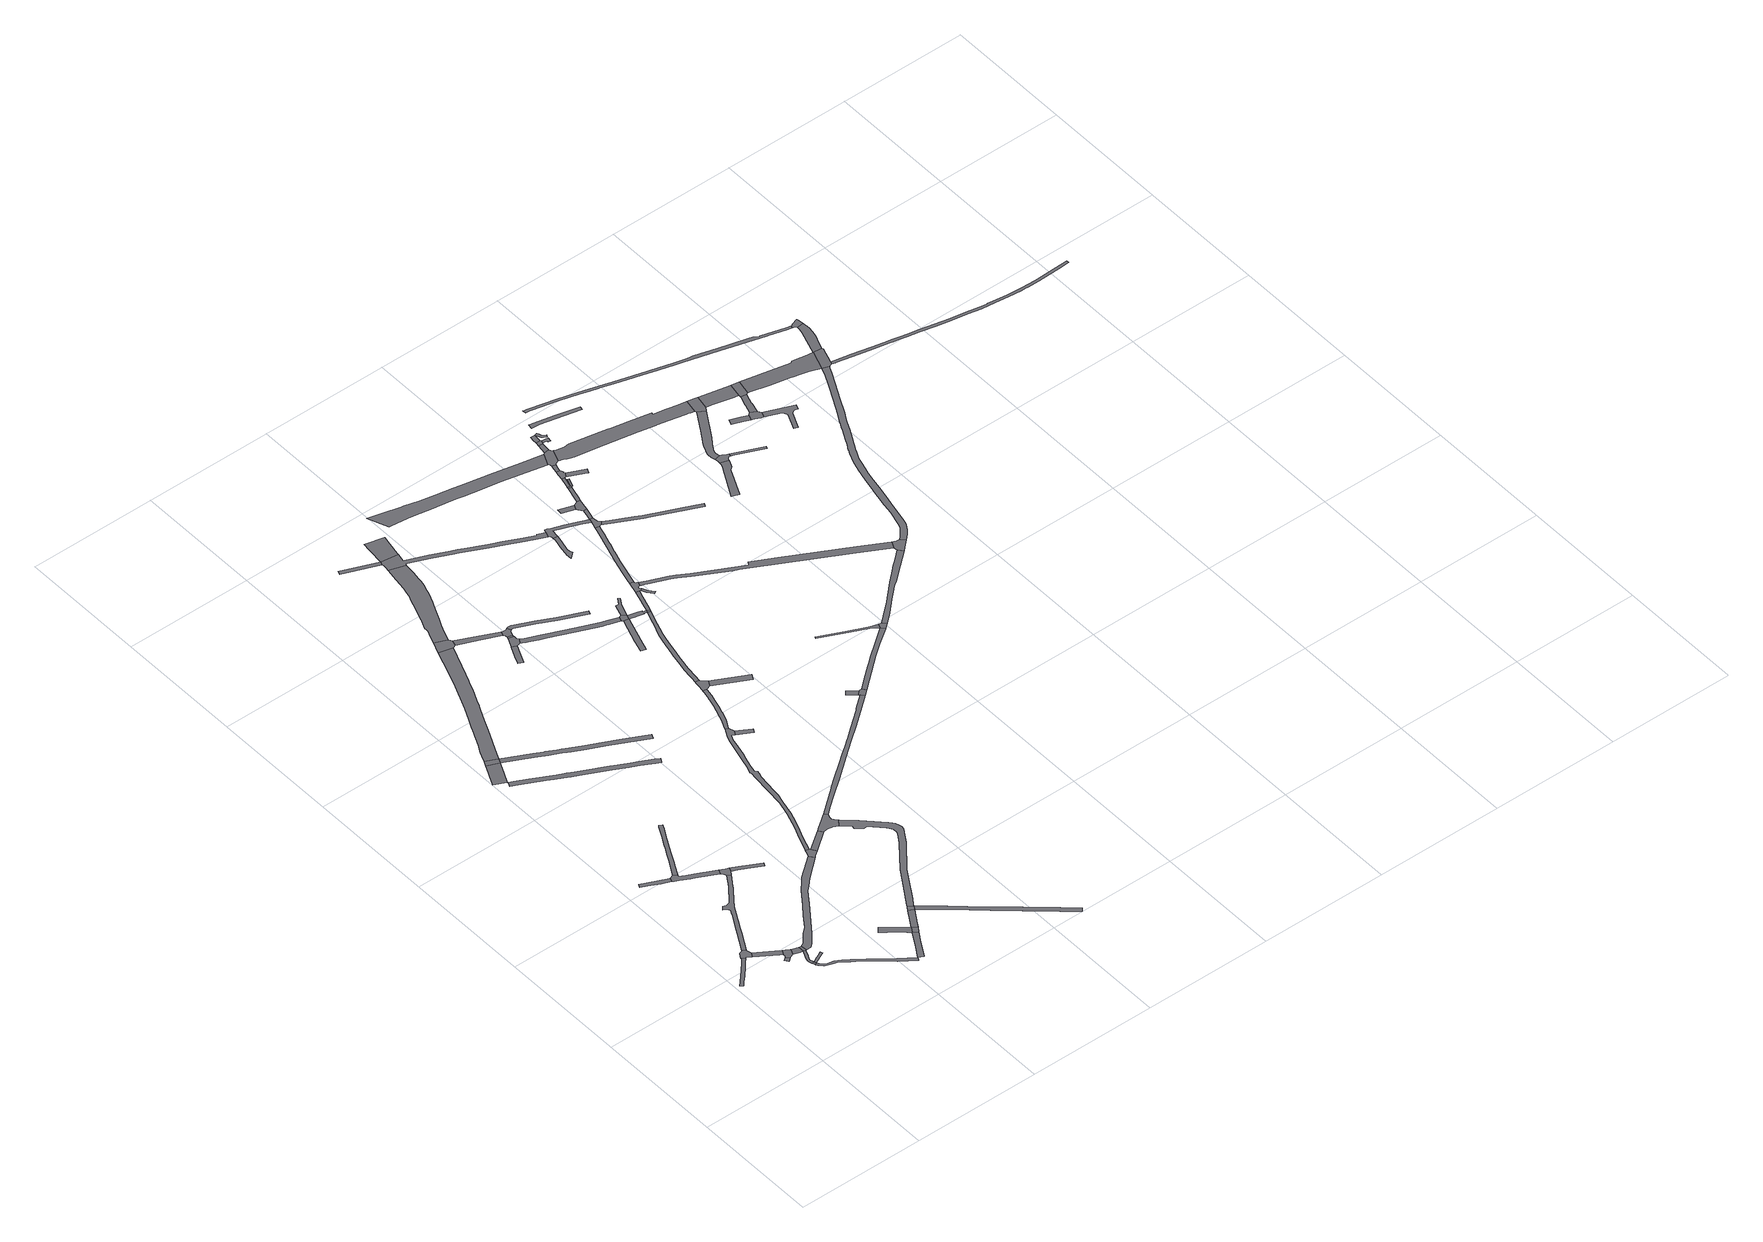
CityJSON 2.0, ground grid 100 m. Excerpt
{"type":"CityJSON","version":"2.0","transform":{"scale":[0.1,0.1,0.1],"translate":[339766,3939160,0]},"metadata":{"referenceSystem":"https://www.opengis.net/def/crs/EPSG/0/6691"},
"CityObjects":{
"road1":{"type":"Road","attributes":{"RoadStructureAttribute.sectionType":"1"},"geometry":[{"type":"MultiSurface","lod":"1","boundaries":[[[0,1,2,3,4,5,6,7,8,9,10,11,12,13,14]]]}]},
"road2":{"type":"Road","geometry":[{"type":"MultiSurface","lod":"1","boundaries":[[[15,16,17,18,19,20,21,0,14,22,23]]]}]},
"road3":{"type":"Road","attributes":{"RoadStructureAttribute.sectionType":"1"},"geometry":[{"type":"MultiSurface","lod":"1","boundaries":[[[24,25,15,23,26,27]]]}]},
"road4":{"type":"Road","geometry":[{"type":"MultiSurface","lod":"1","boundaries":[[[28,29,30,31,32]]]}]},
"road5":{"type":"Road","geometry":[{"type":"MultiSurface","lod":"1","boundaries":[[[33,28,32,34,35,36,37,24,27]]]}]},
"road6":{"type":"Road","geometry":[{"type":"MultiSurface","lod":"1","boundaries":[[[38,39,40,41,42]]]}]},
"road7":{"type":"Road","attributes":{"RoadStructureAttribute.sectionType":"1"},"geometry":[{"type":"MultiSurface","lod":"1","boundaries":[[[43,44,45,46,47,48,49,50,51,52,38,42]]]}]},
"road8":{"type":"Road","attributes":{"RoadStructureAttribute.sectionType":"1"},"geometry":[{"type":"MultiSurface","lod":"1","boundaries":[[[53,54,48,55,56,36,35]]]}]},
"road9":{"type":"Road","attributes":{"RoadStructureAttribute.sectionType":"1"},"geometry":[{"type":"MultiSurface","lod":"1","boundaries":[[[57,58,59,60,61,62,63,64]]]}]},
"road10":{"type":"Road","geometry":[{"type":"MultiSurface","lod":"1","boundaries":[[[41,65,66,67,68,69,70,42]]]}]},
"road11":{"type":"Road","geometry":[{"type":"MultiSurface","lod":"1","boundaries":[[[47,71,72,55,48]]]}]},
"road12":{"type":"Road","geometry":[{"type":"MultiSurface","lod":"1","boundaries":[[[73,74,75,76,77,78,79,80,81,82,83,84,85,86,87,18,17,88,89,90,91,92,93,94,95,96,97,98,99]]]}]},
"road13":{"type":"Road","attributes":{"RoadStructureAttribute.sectionType":"1"},"geometry":[{"type":"MultiSurface","lod":"1","boundaries":[[[40,100,101,102,103,104,105,106,107,108,109,110,111,112,113,114,115,116,117,118,119,120,121,122,123,124,125,126,127,128,41]]]}]},
"road14":{"type":"Road","geometry":[{"type":"MultiSurface","lod":"1","boundaries":[[[63,129,130,131,132,133,134,135,136,137,138,139,64]]]}]},
"road15":{"type":"Road","attributes":{"RoadStructureAttribute.sectionType":"1"},"geometry":[{"type":"MultiSurface","lod":"1","boundaries":[[[140,141,142,143,144,145,146,147,148,149,150,151,152,153,154,155,156,157,139,138]]]}]},
"road16":{"type":"Road","geometry":[{"type":"MultiSurface","lod":"1","boundaries":[[[133,158,99,98,159,160,161,134]]]}]},
"road17":{"type":"Road","geometry":[{"type":"MultiSurface","lod":"1","boundaries":[[[162,163,164,165]]]}]},
"road18":{"type":"Road","attributes":{"RoadStructureAttribute.sectionType":"1"},"geometry":[{"type":"MultiSurface","lod":"1","boundaries":[[[166,167,168,169,170,171,172,173,174,175,176,72,71,177,178,179,180,181,182,183,184,185,186]]]}]},
"road19":{"type":"Road","attributes":{"RoadStructureAttribute.sectionType":"1"},"geometry":[{"type":"MultiSurface","lod":"1","boundaries":[[[187,188,189,190,191,192,160,159]]]}]},
"road20":{"type":"Road","geometry":[{"type":"MultiSurface","lod":"1","boundaries":[[[193,194,117,195,196,197,198,199]]]}]},
"road21":{"type":"Road","attributes":{"RoadStructureAttribute.sectionType":"1"},"geometry":[{"type":"MultiSurface","lod":"1","boundaries":[[[200,201,202,203,204,205,199,206]]]}]},
"road22":{"type":"Road","geometry":[{"type":"MultiSurface","lod":"1","boundaries":[[[207,206,199,198]]]}]},
"road23":{"type":"Road","attributes":{"RoadStructureAttribute.sectionType":"1"},"geometry":[{"type":"MultiSurface","lod":"1","boundaries":[[[208,209,210,211,212,213,214,215,216,217,218,219,220,221,222,223,224,225,226,227,228,229,230,231,232,233,234,235,236,237,238]]]}]},
"road24":{"type":"Road","attributes":{"RoadStructureAttribute.sectionType":"1"},"geometry":[{"type":"MultiSurface","lod":"1","boundaries":[[[239,240,206,207,241,242,243]]]}]},
"road25":{"type":"Road","attributes":{"RoadStructureAttribute.sectionType":"1"},"geometry":[{"type":"MultiSurface","lod":"1","boundaries":[[[244,245,246,247,248,249,163,250,251,252,253,254,255,256,257,258,259,260,261,262,263,264,265,266,267,268,164,163,162]]]}]},
"road26":{"type":"Road","attributes":{"function":"2","RoadStructureAttribute.sectionType":"1"},"geometry":[{"type":"MultiSurface","lod":"1","boundaries":[[[269,270,271,272,273,274,275,276,277,278,279,280,165,164,281,282,283,284,285,286,287,288,289,290,291,292,293,294]]]}]},
"road27":{"type":"Road","geometry":[{"type":"MultiSurface","lod":"1","boundaries":[[[243,295,296,297,239]]]}]},
"road28":{"type":"Road","geometry":[{"type":"MultiSurface","lod":"1","boundaries":[[[298,299,300,301,302,166,186,303,304]]]}]},
"road29":{"type":"Road","attributes":{"RoadStructureAttribute.sectionType":"1"},"geometry":[{"type":"MultiSurface","lod":"1","boundaries":[[[298,304,305,306]]]}]},
"road30":{"type":"Road","attributes":{"RoadStructureAttribute.sectionType":"1"},"geometry":[{"type":"MultiSurface","lod":"1","boundaries":[[[243,307,308,309,310,311,312,313,314,315,316,317,318,319,320,321,322,323,324,295]]]}]},
"road31":{"type":"Road","attributes":{"RoadStructureAttribute.sectionType":"1"},"geometry":[{"type":"MultiSurface","lod":"1","boundaries":[[[325,326,327,328,329,330,331,332,333,334,335,336,337,338,339,340,341,342,343,344,345,346,347,348,349,350,351,352,353,354,355,296,295]]]}]},
"road32":{"type":"Road","geometry":[{"type":"MultiSurface","lod":"1","boundaries":[[[305,356,357,358,359,360,341,340,361,362,363,364,365,366,367,368,369,306]]]}]},
"road33":{"type":"Road","geometry":[{"type":"MultiSurface","lod":"1","boundaries":[[[370,371,372,373,374,269,294]]]}]},
"road34":{"type":"Road","attributes":{"RoadStructureAttribute.sectionType":"1"},"geometry":[{"type":"MultiSurface","lod":"1","boundaries":[[[375,376,377,378,379,380,381,382,383,384,385,386,387,388,389,390,391,392,393,394,395,396,397,398,399,400,401,402,403,404,405,406,407,408,409,410,411,412,413,300,299]]]}]},
"road35":{"type":"Road","attributes":{"RoadStructureAttribute.sectionType":"1"},"geometry":[{"type":"MultiSurface","lod":"1","boundaries":[[[414,371,370,415,416,417]]]}]},
"road36":{"type":"Road","attributes":{"RoadStructureAttribute.sectionType":"1"},"geometry":[{"type":"MultiSurface","lod":"1","boundaries":[[[418,419,420,421,422,423,424]]]}]},
"road37":{"type":"Road","attributes":{"function":"2","RoadStructureAttribute.sectionType":"1"},"geometry":[{"type":"MultiSurface","lod":"1","boundaries":[[[372,425,426,427,428,429,430,431,432,433,434,435,436,437,438,439,440,441,442,443,444,445,446,447,448,449,450,451,452,453,454,455,456,457,458,459,460,461,462,463,373]]]}]},
"road38":{"type":"Road","geometry":[{"type":"MultiSurface","lod":"1","boundaries":[[[423,464,465,466,467,468,469,424]]]}]},
"road39":{"type":"Road","attributes":{"RoadStructureAttribute.sectionType":"1"},"geometry":[{"type":"MultiSurface","lod":"1","boundaries":[[[470,471,472,473]]]}]},
"road40":{"type":"Road","attributes":{"RoadStructureAttribute.sectionType":"1"},"geometry":[{"type":"MultiSurface","lod":"1","boundaries":[[[474,475,468,467]]]}]},
"road41":{"type":"Road","geometry":[{"type":"MultiSurface","lod":"1","boundaries":[[[476,477,478,479,417,416,480,481,482,475,474,483,484,485]]]}]},
"road42":{"type":"Road","geometry":[{"type":"MultiSurface","lod":"1","boundaries":[[[486,487,395,394]]]}]},
"road43":{"type":"Road","attributes":{"RoadStructureAttribute.sectionType":"1"},"geometry":[{"type":"MultiSurface","lod":"1","boundaries":[[[488,489,490,491,492,493,494,495,496,497,498,499,500,501,502,503,504,505,506,507,508,509,510,511,512,513,514,397,396]]]}]},
"road44":{"type":"Road","geometry":[{"type":"MultiSurface","lod":"1","boundaries":[[[515,516,517,518,519,520,521,522,473]]]}]},
"road45":{"type":"Road","attributes":{"RoadStructureAttribute.sectionType":"1"},"geometry":[{"type":"MultiSurface","lod":"1","boundaries":[[[464,523,524,525,526,527,528,529,530,531,532,533,534,535,536,537,538,539,540,541,465]]]}]},
"road46":{"type":"Road","attributes":{"RoadStructureAttribute.sectionType":"1"},"geometry":[{"type":"MultiSurface","lod":"1","boundaries":[[[542,543,544,545,546,547,548,549,550,551,552,553,554,555,476,485]]]}]},
"road47":{"type":"Road","attributes":{"RoadStructureAttribute.sectionType":"1"},"geometry":[{"type":"MultiSurface","lod":"1","boundaries":[[[556,557,558,559,560,561,562,563,564,565,566,567,568,569,570,571,572,573,574,575,576,577,578,579,580,366,365]]]}]},
"road48":{"type":"Road","geometry":[{"type":"MultiSurface","lod":"1","boundaries":[[[581,582,583,584,585,586,587,502,501,588]]]}]},
"road49":{"type":"Road","attributes":{"RoadStructureAttribute.sectionType":"1"},"geometry":[{"type":"MultiSurface","lod":"1","boundaries":[[[589,590,581,588]]]}]},
"road50":{"type":"Road","attributes":{"RoadStructureAttribute.sectionType":"1"},"geometry":[{"type":"MultiSurface","lod":"1","boundaries":[[[591,592,593,594,595,596,597,598]]]}]},
"road51":{"type":"Road","attributes":{"RoadStructureAttribute.sectionType":"1"},"geometry":[{"type":"MultiSurface","lod":"1","boundaries":[[[599,600,601,602,603,604,605,606,607,608,609,610,611,584,583,612,613,614,615,616,617,618,619,620,621,622,623,624,625,626]]]}]},
"road52":{"type":"Road","attributes":{"RoadStructureAttribute.sectionType":"1"},"geometry":[{"type":"MultiSurface","lod":"1","boundaries":[[[442,627,628,629,630,631,632,633,634,635,636,637,638,639,640,641,642,643,644,645,646,647,648,649,650,651,652,515,473,472,653,654,655,443]]]}]},
"road53":{"type":"Road","geometry":[{"type":"MultiSurface","lod":"1","boundaries":[[[656,657,591,598,658,659,660,661,533,532]]]}]},
"road54":{"type":"Road","geometry":[{"type":"MultiSurface","lod":"1","boundaries":[[[662,663,664,665,666,667,668,669,670,671,659,658]]]}]},
"road55":{"type":"Road","attributes":{"RoadStructureAttribute.sectionType":"1"},"geometry":[{"type":"MultiSurface","lod":"1","boundaries":[[[672,673,674,675,676,658,598,677,678,679,680,626]]]}]},
"road56":{"type":"Road","geometry":[{"type":"MultiSurface","lod":"1","boundaries":[[[672,626,625,681]]]}]},
"road57":{"type":"Road","attributes":{"RoadStructureAttribute.sectionType":"1"},"geometry":[{"type":"MultiSurface","lod":"1","boundaries":[[[682,683,672,681,684,685,686,687,688,689]]]}]},
"road58":{"type":"Road","geometry":[{"type":"MultiSurface","lod":"1","boundaries":[[[690,691,692,693,694]]]}]},
"road59":{"type":"Road","geometry":[{"type":"MultiSurface","lod":"1","boundaries":[[[693,565,564,695,696,694]]]}]},
"road60":{"type":"Road","geometry":[{"type":"MultiSurface","lod":"1","boundaries":[[[688,697,698,699,700,701,702,703,704,705,706,707,708,709,710,711,712,689]]]}]},
"road61":{"type":"Road","geometry":[{"type":"MultiSurface","lod":"1","boundaries":[[[698,713,714,715,716,717,718,699]]]}]},
"road62":{"type":"Road","attributes":{"RoadStructureAttribute.sectionType":"1"},"geometry":[{"type":"MultiSurface","lod":"1","boundaries":[[[719,720,721,722,723,724,725,726,727,728,729,730]]]}]},
"road63":{"type":"Road","attributes":{"function":"2","RoadStructureAttribute.sectionType":"1"},"geometry":[{"type":"MultiSurface","lod":"1","boundaries":[[[731,732,733,734,735,736,737,738,739,740,741,742,743,744,745,746,747,748,749,750,751,752,753,754,755,756]]]}]},
"road64":{"type":"Road","attributes":{"RoadStructureAttribute.sectionType":"1"},"geometry":[{"type":"MultiSurface","lod":"1","boundaries":[[[757,758,759,760,761,762,710,709,763,764,765,766,767,768,769,770,771,772,773]]]}]},
"road65":{"type":"Road","geometry":[{"type":"MultiSurface","lod":"1","boundaries":[[[729,774,775,776,777,778,779,780,781,782,783,784,785,786,787,638,637,788,789,790,730]]]}]},
"road66":{"type":"Road","attributes":{"RoadStructureAttribute.sectionType":"1"},"geometry":[{"type":"MultiSurface","lod":"1","boundaries":[[[791,792,793,794,795,796,696,695,797,798,799,800,801,802,803]]]}]},
"road67":{"type":"Road","geometry":[{"type":"MultiSurface","lod":"1","boundaries":[[[772,804,805,806,807,808,809,810,811,812,813,779,778,814,773]]]}]},
"road68":{"type":"Road","geometry":[{"type":"MultiSurface","lod":"1","boundaries":[[[815,816,817,818]]]}]},
"road69":{"type":"Road","attributes":{"RoadStructureAttribute.sectionType":"1"},"geometry":[{"type":"MultiSurface","lod":"1","boundaries":[[[813,819,820,821,822,823,779]]]}]},
"road70":{"type":"Road","attributes":{"RoadStructureAttribute.sectionType":"1"},"geometry":[{"type":"MultiSurface","lod":"1","boundaries":[[[824,825,826,827,828,829,830,803]]]}]},
"road71":{"type":"Road","geometry":[{"type":"MultiSurface","lod":"1","boundaries":[[[831,815,818,822,821,832,833,834]]]}]},
"road72":{"type":"Road","attributes":{"RoadStructureAttribute.sectionType":"1"},"geometry":[{"type":"MultiSurface","lod":"1","boundaries":[[[833,835,836,837,838,834]]]}]},
"road73":{"type":"Road","geometry":[{"type":"MultiSurface","lod":"1","boundaries":[[[839,840,837,836,841,842,843]]]}]},
"road74":{"type":"Road","attributes":{"RoadStructureAttribute.sectionType":"1"},"geometry":[{"type":"MultiSurface","lod":"1","boundaries":[[[844,845,840,839,846]]]}]},
"road75":{"type":"Road","geometry":[{"type":"MultiSurface","lod":"1","boundaries":[[[842,847,848,849,850,851,843]]]}]},
"road76":{"type":"Road","geometry":[{"type":"MultiSurface","lod":"1","boundaries":[[[852,853,824,803,802,854,855]]]}]},
"road77":{"type":"Road","geometry":[{"type":"MultiSurface","lod":"1","boundaries":[[[856,857,858,859,860,861,862,863,864,865,866,844,846,867,868,869]]]}]},
"road78":{"type":"Road","attributes":{"RoadStructureAttribute.sectionType":"1"},"geometry":[{"type":"MultiSurface","lod":"1","boundaries":[[[870,871,872,873,874,875,876,877,878,879,880,881,808,807]]]}]},
"road79":{"type":"Road","attributes":{"RoadStructureAttribute.sectionType":"1"},"geometry":[{"type":"MultiSurface","lod":"1","boundaries":[[[882,883,884,864,863,885,886]]]}]},
"road80":{"type":"Road","attributes":{"RoadStructureAttribute.sectionType":"1"},"geometry":[{"type":"MultiSurface","lod":"1","boundaries":[[[887,888,889,890,891,892,893,894,895,896,897,898,899,900,901,902,903,904,905,906,907,908,705,704]]]}]},
"road81":{"type":"Road","geometry":[{"type":"MultiSurface","lod":"1","boundaries":[[[909,910,911,912,856,869]]]}]},
"road82":{"type":"Road","geometry":[{"type":"MultiSurface","lod":"1","boundaries":[[[913,914,915,916,917,918,919,920,921,922,923,924,741,740,925,926,927,882,886]]]}]},
"road83":{"type":"Road","attributes":{"RoadStructureAttribute.sectionType":"1"},"geometry":[{"type":"MultiSurface","lod":"1","boundaries":[[[928,929,930,922,921]]]}]},
"road84":{"type":"Road","geometry":[{"type":"MultiSurface","lod":"1","boundaries":[[[931,932,933,934,930,929,935,936]]]}]},
"road85":{"type":"Road","geometry":[{"type":"MultiSurface","lod":"1","boundaries":[[[937,938,934,933,939,940]]]}]},
"road86":{"type":"Road","geometry":[{"type":"MultiSurface","lod":"1","boundaries":[[[941,942,943,944,931,936]]]}]},
"road87":{"type":"Road","geometry":[{"type":"MultiSurface","lod":"1","boundaries":[[[945,946,947,948,949,950,951,952,953,954,955,956,957]]]}]},
"road88":{"type":"Road","attributes":{"RoadStructureAttribute.sectionType":"1"},"geometry":[{"type":"MultiSurface","lod":"1","boundaries":[[[854,958,959,960,961,962,963,964,965,966,967,968,969,970,971,972,973,974,975,976,977,855]]]}]},
"road89":{"type":"Road","attributes":{"RoadStructureAttribute.sectionType":"1"},"geometry":[{"type":"MultiSurface","lod":"1","boundaries":[[[978,979,980,981,982,983,984,985,986]]]}]},
"road90":{"type":"Road","attributes":{"function":"2","RoadStructureAttribute.sectionType":"1"},"geometry":[{"type":"MultiSurface","lod":"1","boundaries":[[[987,988,989,990,991,992,993,994,995,996,997,998,918,917,999,1000,1001,1002,1003,1004,1005,1006,1007,1008,1009,1010,1011,1012,1013,1014,1015,1016,1017]]]}]},
"road91":{"type":"Road","attributes":{"RoadStructureAttribute.sectionType":"1"},"geometry":[{"type":"MultiSurface","lod":"1","boundaries":[[[1018,1019,1020,1021,1022,1023,1024,1025,1026,1027,1028,1029]]]}]},
"road92":{"type":"Road","geometry":[{"type":"MultiSurface","lod":"1","boundaries":[[[1030,1031,899,898,967,966,1032,1033,1034]]]}]},
"road93":{"type":"Road","geometry":[{"type":"MultiSurface","lod":"1","boundaries":[[[1035,1036,1029,1028,1037,1038,1039,1040,1041,1042,1043,1044,1045]]]}]},
"road94":{"type":"Road","attributes":{"RoadStructureAttribute.sectionType":"1"},"geometry":[{"type":"MultiSurface","lod":"1","boundaries":[[[1046,1047,1048,1049,1050,1051,1052,1053,1054,1055,1056,1057,1058,1059,1060,1061,1062,1063,1064,1065,1066,1067,1035,1045]]]}]},
"road95":{"type":"Road","attributes":{"RoadStructureAttribute.sectionType":"1"},"geometry":[{"type":"MultiSurface","lod":"1","boundaries":[[[1068,1069,1070,1071,1042,1041]]]}]},
"road96":{"type":"Road","geometry":[{"type":"MultiSurface","lod":"1","boundaries":[[[1016,1072,1059,1058,1073,1074,1075,1017]]]}]},
"road97":{"type":"Road","geometry":[{"type":"MultiSurface","lod":"1","boundaries":[[[1076,1077,1078,1079,1080,1081]]]}]},
"road98":{"type":"Road","geometry":[{"type":"MultiSurface","lod":"1","boundaries":[[[1082,1081,1080,1083,1084,1085,1086,1087]]]}]},
"road99":{"type":"Road","attributes":{"RoadStructureAttribute.sectionType":"1"},"geometry":[{"type":"MultiSurface","lod":"1","boundaries":[[[1088,1089,1090,1091,1092,1093,1094,1095,1096,1097,1098,1099,1100,1101,1102,1103,1104,1105,1106,1107,1108,1109,1110,1111,1112,1113,1114,1115,1116,1117,1118,1119,1120,1121,1122,1123,1124,1125,1126,1127,1128,1129,1130,1131,1132,1133]]]}]},
"road100":{"type":"Road","attributes":{"function":"2","RoadStructureAttribute.sectionType":"1"},"geometry":[{"type":"MultiSurface","lod":"1","boundaries":[[[1134,1074,1073,1135,1136,1137,1138]]]}]},
"road101":{"type":"Road","attributes":{"RoadStructureAttribute.sectionType":"1"},"geometry":[{"type":"MultiSurface","lod":"1","boundaries":[[[1139,1140,1141,1082,1087,1142,1143,1144,1145,1146,1147]]]}]},
"road102":{"type":"Road","attributes":{"RoadStructureAttribute.sectionType":"1"},"geometry":[{"type":"MultiSurface","lod":"1","boundaries":[[[1148,1149,1150,1151,1152,1153,1154,1155,1156,1157,1158,1159,1160,1161,1162,1163,1164,1165,1166,1167,1168,1169,1170,1171,1172,1173,1174,1175,1176,1177,1178,1179,1180,1181,1182,1183,1030,1034,1184,1185,1186,1187,1188,1189,1190,1191,1192,1193,1194,1195,1196,1197,1198,1199,1200,1201,1202,1203,1204,1205,1206,1207,1208,1209,1210,1211,1212,1213,1214,1215,1216,1217]]]}]},
"road103":{"type":"Road","attributes":{"RoadStructureAttribute.sectionType":"1"},"geometry":[{"type":"MultiSurface","lod":"1","boundaries":[[[1085,1218,1219,1220,1221,1222,1223,1224,1225,1226,1227,1228,1229,1230,1086]]]}]},
"road104":{"type":"Road","geometry":[{"type":"MultiSurface","lod":"1","boundaries":[[[1146,1231,1232,1233,1138,1137,1234,1235,1147]]]}]},
"road105":{"type":"Road","attributes":{"function":"2","RoadStructureAttribute.sectionType":"1"},"geometry":[{"type":"MultiSurface","lod":"1","boundaries":[[[1236,1237,1238,1239,1240,1241,1242,1243,1233,1232,1244,1245,1246,1247,1248,1249,1217,1250]]]}]},
"road106":{"type":"Road","geometry":[{"type":"MultiSurface","lod":"1","boundaries":[[[1217,1216,1251,1252,1253,1254,1255,1256,1257,1258,1259,1250]]]}]},
"road107":{"type":"Road","attributes":{"RoadStructureAttribute.sectionType":"1"},"geometry":[{"type":"MultiSurface","lod":"1","boundaries":[[[1259,1260,1261,1262,1263,1264,1265,1266,1267,1268,1269,1270,1250]]]}]},
"road108":{"type":"Road","geometry":[{"type":"MultiSurface","lod":"1","boundaries":[[[1271,1272,1108,1107,1273,1274,1268,1267,1275,1276,1277,1278]]]}]},
"road109":{"type":"Road","attributes":{"function":"2","RoadStructureAttribute.sectionType":"1"},"geometry":[{"type":"MultiSurface","lod":"1","boundaries":[[[1279,1280,1281,1282,1283,1284,1285,1286,1287,1288,1289,1290,1291,1292,1293,1294,1295,1296,1297,1298,1299,1300,1301,1254,1253,1302,1303,1304,1305,1306,1307,1308,1309,1310,1311,1312,1313,1314,1315,1316,1317,1318,1319,1320,1321,1322,1323,1324,1325,1326,1327]]]}]}
},
"vertices":[
[215,1101,0],[184,1065,0],[146,1021,0],[124,998,0],[113,986,0],[103,975,0],[61,932,0],[38,906,0],[56,889,0],[80,915,0],[121,958,0],[132,970,0],[164,1005,0],[203,1048,0],[234,1084,0],
[299,1101,0],[287,1139,0],[291,1146,0],[265,1161,0],[263,1155,0],[236,1147,0],[212,1105,0],[241,1091,0],[277,1067,0],
[473,987,0],[431,1014,0],[431,967,0],[451,953,0],
[446,924,0],[430,911,0],[419,903,0],[440,878,0],[466,898,0],
[452,934,0],[473,903,0],[499,914,0],[520,960,0],[490,976,0],
[546,763,0],[546,761,0],[553,744,0],[570,750,0],[564,767,0],
[559,783,0],[555,800,0],[559,817,0],[569,837,0],[592,886,0],[575,894,0],[553,845,0],[542,823,0],[537,800,0],[541,779,0],
[522,905,0],[550,894,0],[575,938,0],[538,951,0],
[272,2024,0],[206,2054,0],[143,2085,0],[127,2058,0],[195,2026,0],[260,1995,0],[327,1966,0],[338,1995,0],
[599,765,0],[634,783,0],[665,798,0],[656,814,0],[626,799,0],[591,781,0],
[599,887,0],[593,938,0],
[588,1687,0],[497,1570,0],[492,1562,0],[463,1554,0],[438,1565,0],[437,1565,0],[415,1538,0],[437,1528,0],[441,1526,0],[453,1500,0],[437,1470,0],[435,1467,0],[408,1418,0],[377,1363,0],[344,1304,0],[370,1289,0],[391,1326,0],[430,1396,0],[436,1406,0],[461,1453,0],[493,1511,0],[505,1528,0],[521,1552,0],[603,1658,0],[612,1670,0],[674,1763,0],[648,1780,0],
[555,738,0],[565,725,0],[575,712,0],[592,696,0],[618,683,0],[659,672,0],[688,661,0],[702,651,0],[708,647,0],[753,613,0],[764,605,0],[781,593,0],[841,551,0],[860,534,0],[908,492,0],[995,416,0],[1108,334,0],[1124,360,0],[1013,440,0],[853,567,0],[778,620,0],[764,629,0],[720,663,0],[697,678,0],[672,688,0],[626,699,0],[602,711,0],[588,724,0],[571,747,0],
[342,1959,0],[373,1942,0],[442,1906,0],[471,1891,0],[624,1816,0],[642,1852,0],[489,1927,0],[442,1950,0],[391,1976,0],[400,1992,0],[371,2008,0],
[444,2074,0],[454,2094,0],[490,2161,0],[526,2228,0],[534,2244,0],[583,2333,0],[612,2387,0],[623,2409,0],[631,2423,0],[605,2437,0],[598,2424,0],[557,2348,0],[509,2260,0],[499,2242,0],[472,2190,0],[444,2139,0],[427,2107,0],[379,2021,0],
[642,1797,0],[693,1793,0],[706,1820,0],[683,1832,0],
[87,3613,0],[177,3572,0],[195,3608,0],[104,3650,0],
[1181,1571,0],[1019,1446,0],[976,1395,0],[956,1372,0],[938,1351,0],[856,1239,0],[796,1158,0],[729,1063,0],[684,1024,0],[621,949,0],[607,942,0],[618,889,0],[636,891,0],[660,909,0],[727,990,0],[831,1128,0],[896,1218,0],[968,1318,0],[1002,1353,0],[1055,1405,0],[1210,1536,0],
[737,1772,0],[816,1733,0],[901,1686,0],[915,1713,0],[830,1760,0],[764,1792,0],
[1226,531,0],[1187,467,0],[1159,339,0],[1223,446,0],[1231,459,0],[1285,544,0],[1249,568,0],
[1217,655,0],[1103,748,0],[1073,714,0],[1119,676,0],[1185,623,0],[1222,591,0],[1273,610,0],
[1312,585,0],
[84,3359,0],[135,3334,0],[211,3294,0],[307,3245,0],[353,3221,0],[434,3180,0],[446,3173,0],[457,3168,0],[524,3135,0],[710,3045,0],[812,2992,0],[879,2957,0],[974,2908,0],[989,2900,0],[1009,2890,0],[1028,2926,0],[1008,2936,0],[992,2944,0],[898,2993,0],[830,3028,0],[728,3081,0],[724,3083,0],[541,3171,0],[464,3209,0],[457,3213,0],[455,3214,0],[443,3220,0],[396,3244,0],[229,3330,0],[154,3369,0],[102,3395,0],
[1361,750,0],[1313,672,0],[1328,611,0],[1396,723,0],[1399,727,0],
[76,3588,0],[47,3528,0],[6,3442,0],[96,3399,0],[137,3485,0],[165,3546,0],[386,3466,0],[473,3422,0],[489,3414,0],[557,3380,0],[586,3366,0],[611,3352,0],[703,3304,0],[840,3239,0],[1112,3103,0],[1129,3139,0],[934,3238,0],[826,3289,0],[721,3340,0],[604,3401,0],[578,3414,0],[550,3428,0],[478,3465,0],[473,3467,0],[404,3502,0],
[535,4647,0],[529,4630,0],[478,4485,0],[417,4329,0],[329,4125,0],[284,4029,0],[252,3960,0],[226,3905,0],[213,3878,0],[174,3798,0],[143,3735,0],[118,3681,0],[233,3692,0],[269,3766,0],[316,3862,0],[337,3906,0],[377,3991,0],[411,4064,0],[421,4084,0],[442,4132,0],[473,4195,0],[482,4217,0],[515,4298,0],[527,4325,0],[547,4373,0],[642,4621,0],
[1418,758,0],[1380,781,0],[1375,773,0],
[1235,1613,0],[1228,1618,0],[1203,1627,0],[1198,1613,0],[1189,1588,0],[1220,1544,0],[1263,1575,0],
[1411,1685,0],[1385,1721,0],
[1567,589,0],[1579,578,0],[1680,489,0],[1784,397,0],[1799,384,0],[1803,381,0],[1945,260,0],[2134,95,0],[2146,85,0],[2190,47,0],[2244,1,0],[2267,28,0],[2211,75,0],[2157,122,0],[1968,287,0],[1806,423,0],[1689,528,0],[1590,616,0],
[1427,772,0],[1455,815,0],[1555,976,0],[1607,1059,0],[1767,1258,0],[1821,1343,0],[1840,1371,0],[1845,1396,0],[1839,1421,0],[1830,1445,0],[1817,1464,0],[1802,1484,0],[1733,1554,0],[1662,1623,0],[1650,1630,0],[1560,1712,0],[1528,1666,0],[1592,1609,0],[1589,1583,0],[1639,1539,0],[1665,1542,0],[1696,1514,0],[1760,1449,0],[1772,1433,0],[1785,1407,0],[1787,1378,0],[1782,1363,0],[1730,1285,0],[1571,1085,0],[1517,999,0],[1389,795,0],
[1436,1690,0],[1450,1694,0],[1471,1690,0],[1497,1682,0],[1507,1677,0],[1538,1738,0],[1531,1746,0],[1529,1764,0],[1534,1782,0],[1539,1797,0],[1520,1820,0],[1514,1815,0],[1466,1777,0],[1412,1741,0],
[670,4633,0],[682,4676,0],[668,4704,0],[574,4742,0],[556,4698,0],
[1271,1735,0],[1298,1799,0],[1328,1880,0],[1361,1969,0],[1388,2084,0],[1404,2152,0],[1410,2201,0],[1419,2280,0],[1430,2367,0],[1435,2376,0],[1442,2414,0],[1431,2433,0],[1441,2482,0],[1463,2560,0],[1475,2605,0],[1503,2717,0],[1514,2759,0],[1525,2784,0],[1530,2795,0],[1554,2781,0],[1573,2813,0],[1559,2856,0],[1537,2867,0],[1507,2806,0],[1489,2767,0],[1448,2613,0],[1438,2567,0],[1420,2498,0],[1396,2436,0],[1403,2432,0],[1401,2423,0],[1394,2382,0],[1380,2233,0],[1365,2088,0],[1333,1975,0],[1305,1887,0],[1276,1811,0],[1248,1745,0],[1207,1635,0],
[852,4601,0],[834,4562,0],[975,4504,0],[990,4537,0],
[908,4299,0],[881,4236,0],[879,4232,0],[915,4216,0],[945,4283,0],[984,4366,0],[948,4383,0],
[683,4746,0],[695,4777,0],[701,4793,0],[706,4807,0],[721,4840,0],[746,4893,0],[789,4984,0],[819,5046,0],[837,5088,0],[852,5128,0],[863,5160,0],[874,5194,0],[878,5205,0],[883,5230,0],[887,5250,0],[893,5286,0],[900,5343,0],[910,5431,0],[786,5470,0],[771,5372,0],[761,5309,0],[758,5289,0],[756,5274,0],[749,5243,0],[740,5207,0],[733,5184,0],[722,5157,0],[706,5112,0],[678,5036,0],[653,4967,0],[647,4956,0],[618,4889,0],[619,4881,0],[620,4877,0],[619,4864,0],[615,4850,0],[602,4815,0],[589,4780,0],[580,4758,0],
[1013,4372,0],[1036,4406,0],[1023,4417,0],[1024,4447,0],[983,4458,0],[956,4400,0],
[525,5675,0],[514,5647,0],[788,5538,0],[799,5566,0],
[1026,4463,0],[987,4472,0],
[1037,4538,0],[1025,4531,0],[1015,4530,0],[1001,4532,0],[981,4499,0],[986,4491,0],[987,4481,0],[1031,4479,0],[1039,4497,0],[1049,4508,0],
[1665,2716,0],[1681,2747,0],
[1562,2863,0],[1596,2925,0],[1613,2969,0],[1624,3001,0],[1627,3009,0],[1644,3062,0],[1661,3124,0],[1668,3148,0],[1670,3156,0],[1675,3173,0],[1682,3204,0],[1682,3206,0],[1686,3229,0],[1688,3239,0],[1658,3244,0],[1656,3229,0],[1651,3206,0],[1646,3180,0],[1639,3155,0],[1633,3132,0],[1616,3070,0],[1612,3059,0],[1599,3019,0],[1590,2994,0],[1584,2979,0],[1568,2932,0],[1540,2874,0],
[934,5546,0],[936,5558,0],[958,5662,0],[973,5730,0],[825,5767,0],[817,5704,0],[812,5672,0],[801,5582,0],
[1028,4365,0],[1052,4353,0],[1080,4341,0],[1133,4318,0],[1186,4295,0],[1373,4218,0],[1539,4150,0],[1568,4139,0],[1586,4133,0],[1670,4106,0],[1682,4144,0],[1599,4170,0],[1579,4176,0],[1576,4177,0],[1553,4184,0],[1389,4255,0],[1202,4331,0],[1154,4352,0],[1069,4390,0],
[1058,4513,0],[1064,4513,0],[1072,4512,0],[1087,4506,0],[1212,4447,0],[1348,4382,0],[1552,4291,0],[1564,4319,0],[1361,4409,0],[1227,4473,0],[1098,4534,0],[1077,4541,0],[1064,4544,0],[1054,4543,0],
[1589,1837,0],[1697,1924,0],[1813,2010,0],[1990,2151,0],[2051,2198,0],[2114,2246,0],[2216,2324,0],[2345,2425,0],[2462,2519,0],[2440,2546,0],[2337,2462,0],[2323,2450,0],[2187,2340,0],[2108,2279,0],[2091,2266,0],[2061,2243,0],[2048,2233,0],[1972,2174,0],[1912,2129,0],[1796,2040,0],[1724,1984,0],[1702,1966,0],[1679,1948,0],[1623,1903,0],[1612,1894,0],
[1747,3297,0],[1730,3306,0],[1702,3337,0],[1673,3341,0],[1672,3333,0],[1666,3293,0],[1660,3253,0],[1723,3253,0],
[1985,3113,0],[2009,3157,0],
[1681,4095,0],[1679,4090,0],[1614,3898,0],[1584,3803,0],[1622,3791,0],[1652,3886,0],[1719,4085,0],[1721,4090,0],
[1855,4056,0],[1820,3961,0],[1797,3898,0],[1776,3843,0],[1758,3782,0],[1727,3651,0],[1726,3645,0],[1715,3592,0],[1710,3564,0],[1693,3478,0],[1682,3405,0],[1680,3391,0],[1679,3387,0],[1709,3387,0],[1723,3473,0],[1741,3573,0],[1743,3581,0],[1757,3646,0],[1777,3735,0],[1785,3770,0],[1786,3775,0],[1803,3836,0],[1820,3890,0],[1835,3931,0],[1857,3991,0],[1878,4047,0],[1880,4052,0],[1856,4061,0],
[911,5432,0],[917,5444,0],[926,5440,0],[1079,5379,0],[1229,5310,0],[1256,5298,0],[1442,5207,0],[1540,5162,0],[1667,5105,0],[1748,5067,0],[1811,5041,0],[1828,5083,0],[1771,5105,0],[1768,5105,0],[1765,5104,0],[1763,5099,0],[1681,5137,0],[1551,5197,0],[1460,5238,0],[1295,5319,0],[1291,5320,0],[1271,5329,0],[1215,5355,0],[1093,5411,0],[932,5474,0],[924,5478,0],[794,5535,0],[796,5533,0],[791,5504,0],
[1677,4103,0],[1681,4099,0],[1731,4123,0],[1702,4152,0],[1699,4147,0],[1691,4143,0],
[1733,4128,0],[1733,4129,0],[1772,4231,0],[1776,4238,0],[1802,4279,0],[1788,4289,0],[1758,4241,0],[1733,4241,0],[1710,4172,0],[1705,4157,0],
[1862,4076,0],[1835,4084,0],[1838,4094,0],[1812,4102,0],[1737,4122,0],[1758,4080,0],[1798,4069,0],[1829,4062,0],[1831,4069,0],
[1885,4067,0],
[1905,4202,0],[1877,4116,0],[1901,4108,0],[1929,4195,0],[1930,4201,0],[1945,4247,0],[1947,4251,0],[1920,4258,0],
[2388,2636,0],[2364,2606,0],[2414,2566,0],[2430,2553,0],[2455,2581,0],
[2504,2554,0],[2484,2583,0],
[1950,4252,0],[1955,4251,0],[1972,4260,0],[1963,4277,0],[1962,4283,0],[1963,4286,0],[1969,4288,0],[1980,4288,0],[1993,4319,0],[1987,4322,0],[1973,4330,0],[1972,4334,0],[1973,4341,0],[1942,4349,0],[1939,4335,0],[1922,4265,0],
[1976,4212,0],[1992,4189,0],[2010,4167,0],[2026,4180,0],[2008,4201,0],[1993,4222,0],
[1827,4981,0],[1807,4892,0],[1798,4843,0],[1797,4828,0],[1797,4784,0],[1843,4821,0],[1833,4848,0],[1832,4869,0],[1836,4886,0],[1857,4974,0],[1862,5002,0],[1828,5008,0],
[1076,5787,0],[1205,5771,0],[1301,5756,0],[1380,5742,0],[1535,5715,0],[1582,5707,0],[1629,5698,0],[1764,5673,0],[1903,5647,0],[2251,5575,0],[2294,5668,0],[2265,5673,0],[2129,5702,0],[1926,5744,0],[1817,5765,0],[1678,5792,0],[1627,5801,0],[1494,5826,0],[1377,5852,0],[1261,5882,0],[1247,5885,0],[1101,5919,0],[1059,5930,0],[1028,5939,0],[998,5947,0],[1061,5789,0],
[2099,4876,0],[2049,4717,0],[2004,4571,0],[1992,4535,0],[1972,4462,0],[1951,4385,0],[2030,4552,0],[2033,4561,0],[2059,4646,0],[2062,4651,0],[2085,4725,0],[2091,4747,0],[2114,4822,0],[2115,4824,0],[2128,4869,0],[2138,4896,0],[2108,4905,0],
[1865,5015,0],[1870,5064,0],[2022,5005,0],[2066,4988,0],[2124,4960,0],[2133,4993,0],[2072,5017,0],[2026,5035,0],[1982,5052,0],[1967,5058,0],[1880,5091,0],[1858,5100,0],[1853,5102,0],[1838,5107,0],[1823,5036,0],[1827,5034,0],[1828,5031,0],
[2951,2954,0],[2832,2865,0],[2720,2778,0],[2674,2742,0],[2651,2723,0],[2559,2646,0],[2701,2718,0],[2759,2769,0],[2851,2841,0],[2891,2868,0],[2973,2924,0],[2977,2927,0],[2953,2955,0],
[2143,4902,0],[2148,4905,0],[2154,4905,0],[2159,4904,0],[2178,4928,0],[2168,4937,0],[2163,4943,0],[2159,4958,0],[2157,4978,0],[2158,4991,0],[2119,4939,0],
[2140,5162,0],[2028,5199,0],[2023,5159,0],[2123,5126,0],
[2158,4996,0],[2161,5005,0],[2180,5082,0],[2153,5083,0],[2140,5022,0],
[2964,2990,0],[2901,3011,0],[2770,3069,0],[2563,3163,0],[2557,3150,0],[2764,3055,0],[2895,2994,0],
[2171,5174,0],[2187,5109,0],[2201,5173,0],[2174,5178,0],
[2206,5194,0],[2236,5306,0],[2211,5313,0],[2179,5195,0],
[2236,5319,0],[2214,5325,0],[2239,5309,0],[2242,5310,0],[2238,5319,0],
[2236,5410,0],[2215,5329,0],[2260,5405,0],
[2248,5312,0],[2251,5316,0],[2274,5378,0],[2262,5384,0],[2239,5322,0],
[2980,2986,0],[2970,2988,0],[3014,2959,0],[2990,2987,0],
[2290,5440,0],[2284,5445,0],[2282,5449,0],[2284,5452,0],[2288,5452,0],[2281,5474,0],[2278,5477,0],[2276,5479,0],[2250,5484,0],[2246,5468,0],[2244,5456,0],[2262,5408,0],[2266,5409,0],[2268,5409,0],
[2174,4896,0],[2213,4874,0],[2414,4771,0],[2475,4743,0],[2671,4654,0],[2802,4595,0],[2815,4622,0],[2683,4681,0],[2588,4725,0],[2427,4798,0],[2380,4822,0],[2227,4900,0],
[2265,5548,0],[2258,5518,0],[2250,5486,0],[2287,5522,0],[2292,5537,0],
[1992,4285,0],[2014,4277,0],[2034,4269,0],[2182,4207,0],[2221,4188,0],[2302,4140,0],[2547,4006,0],[2587,3986,0],[2651,3954,0],[2824,3861,0],[3268,3622,0],[3513,3490,0],[3541,3543,0],[3334,3654,0],[2861,3909,0],[2682,4005,0],[2665,3980,0],[2561,4033,0],[2317,4166,0],[2235,4215,0],[2195,4234,0],[2046,4296,0],
[2407,5343,0],[2412,5341,0],[2429,5376,0],[2294,5438,0],
[2295,5541,0],[2300,5547,0],[2307,5550,0],[2317,5555,0],[2330,5558,0],[2364,5655,0],[2357,5661,0],[2352,5668,0],[2350,5681,0],[2308,5675,0],[2305,5670,0],[2301,5668,0],[2259,5570,0],[2264,5565,0],[2265,5558,0],
[2351,5715,0],[2354,5748,0],[2321,5753,0],
[2365,5777,0],[2361,5779,0],[2360,5783,0],[2327,5786,0],[2357,5754,0],[2361,5756,0],
[2332,5848,0],[2329,5817,0],[2362,5814,0],[2365,5845,0],
[2396,5755,0],[2394,5740,0],[2414,5738,0],[2418,5772,0],
[2365,5847,0],[2366,5845,0],[2374,5834,0],[2381,5815,0],[2387,5805,0],[2396,5795,0],[2420,5781,0],[2430,5798,0],[2408,5811,0],[2403,5817,0],[2399,5824,0],[2394,5839,0],[2389,5854,0],
[3093,3027,0],[3163,3095,0],[3204,3135,0],[3256,3181,0],[3263,3187,0],[3291,3210,0],[3318,3232,0],[3434,3329,0],[3547,3424,0],[3517,3458,0],[3437,3390,0],[3405,3363,0],[3344,3308,0],[3280,3250,0],[3260,3232,0],[3236,3210,0],[3212,3186,0],[3172,3145,0],[3142,3117,0],[3070,3057,0],
[2403,5912,0],[2457,5905,0],[2581,5879,0],[2767,5837,0],[2774,5865,0],[2588,5909,0],[2440,5941,0],[2400,5950,0],[2392,5912,0],
[3288,5464,0],[3203,5480,0],[3098,5502,0],[3102,5516,0],[2933,5550,0],[2807,5576,0],[2781,5581,0],[2721,5593,0],[2487,5641,0],[2450,5634,0],[2389,5648,0],[2370,5653,0],[2342,5555,0],[2362,5551,0],[2365,5550,0],[2378,5544,0],[2389,5536,0],[2393,5534,0],[2399,5530,0],[2438,5519,0],[2571,5496,0],[2664,5480,0],[2917,5432,0],[3050,5405,0],[3054,5404,0],[3146,5386,0],[3272,5359,0],[3294,5354,0],[3302,5352,0],[3332,5345,0],[3353,5451,0],
[3141,4840,0],[3130,4812,0],[3121,4794,0],[2998,4561,0],[3050,4539,0],[3158,4759,0],[3166,4767,0],[3178,4772,0],[3183,4778,0],[3188,4792,0],[3205,4835,0],[3145,4859,0],
[3595,3528,0],[3571,3527,0],[3550,3427,0],[3609,3479,0],[3625,3495,0],
[3141,4901,0],[3146,4876,0],[3210,4847,0],[3217,4857,0],[3224,4862,0],[3231,4864,0],[3238,4864,0],[3247,4885,0],[3235,4890,0],[3205,4904,0],[3191,4911,0],
[3187,4916,0],[3185,4923,0],[3183,4929,0],[3182,4936,0],[3182,4944,0],[3183,4957,0],[3188,4972,0],[3197,4989,0],[3211,5010,0],[3224,5031,0],[3228,5038,0],[3256,5077,0],[3393,5299,0],[3339,5332,0],[3246,5181,0],[3174,5065,0],[3160,5037,0],[3148,5009,0],[3139,4988,0],[3135,4972,0],[3133,4958,0],[3135,4936,0],
[3246,4862,0],[3270,4852,0],[3475,4764,0],[3483,4782,0],
[3338,5339,0],[3411,5328,0],[3434,5435,0],[3411,5439,0],
[3536,5104,0],[3454,5135,0],[3438,5093,0],[3520,5062,0],[3568,5043,0],[3585,5086,0],
[3605,5102,0],[3592,5033,0],[3634,5015,0],[3650,5009,0],[3666,5051,0],[3652,5080,0],
[2466,6051,0],[2483,6051,0],[2502,6047,0],[2574,6031,0],[2698,6002,0],[2854,5960,0],[2890,5950,0],[2971,5926,0],[3000,5918,0],[3086,5893,0],[3130,5880,0],[3335,5822,0],[3349,5818,0],[3516,5771,0],[3570,5756,0],[3826,5687,0],[4167,5593,0],[4177,5591,0],[4304,5557,0],[4344,5546,0],[4350,5567,0],[4309,5576,0],[4182,5610,0],[4128,5625,0],[4125,5625,0],[4088,5645,0],[4053,5655,0],[3835,5716,0],[3672,5760,0],[3661,5762,0],[3646,5765,0],[3608,5773,0],[3532,5788,0],[3521,5790,0],[3353,5838,0],[3341,5841,0],[3092,5912,0],[3070,5919,0],[2931,5959,0],[2895,5969,0],[2703,6021,0],[2506,6067,0],[2484,6071,0],[2467,6075,0],[2455,6078,0],[2458,6051,0],
[3646,5390,0],[3469,5318,0],[3621,5281,0],[3655,5274,0],[3677,5384,0],
[3654,5251,0],[3631,5177,0],[3628,5171,0],[3672,5149,0],[3674,5159,0],[3675,5168,0],[3697,5236,0],[3701,5248,0],[3656,5258,0],
[4226,5069,0],[4177,4969,0],[4114,4847,0],[4046,4718,0],[4006,4646,0],[4004,4641,0],[3988,4607,0],[3987,4606,0],[3972,4574,0],[3933,4499,0],[3910,4455,0],[3882,4407,0],[3882,4406,0],[3865,4373,0],[3848,4333,0],[3835,4302,0],[3819,4252,0],[3807,4210,0],[3795,4160,0],[3779,4089,0],[3765,4018,0],[3764,4015,0],[3763,4008,0],[3748,3938,0],[3728,3848,0],[3728,3846,0],[3727,3843,0],[3715,3766,0],[3707,3734,0],[3691,3677,0],[3683,3647,0],[3676,3628,0],[3667,3609,0],[3657,3594,0],[3633,3566,0],[3613,3545,0],[3645,3513,0],[3667,3536,0],[3693,3567,0],[3706,3586,0],[3719,3609,0],[3728,3633,0],[3737,3666,0],[3752,3736,0],[3773,3833,0],[3782,3873,0],[3794,3928,0],[3809,3998,0],[3825,4079,0],[3841,4150,0],[3852,4198,0],[3864,4238,0],[3879,4286,0],[3891,4314,0],[3908,4353,0],[3924,4384,0],[3944,4421,0],[3951,4433,0],[3974,4477,0],[4014,4553,0],[4030,4587,0],[4048,4624,0],[4055,4637,0],[4088,4696,0],[4156,4825,0],[4219,4948,0],[4268,5048,0],[4291,5094,0],[4299,5104,0],[4247,5122,0],
[3771,4962,0],[3775,4960,0],[3777,4958,0],[3788,4927,0],[3788,4919,0],[3735,4800,0],[3765,4787,0],[3823,4914,0],[3828,4920,0],[3847,4930,0],[3853,4930,0],[3876,4921,0],[3893,4962,0],
[3710,5254,0],[3717,5256,0],[3740,5371,0],[3658,5272,0],[3658,5268,0],
[4239,5287,0],[4198,5294,0],[4139,5304,0],[4137,5303,0],[4133,5301,0],[4125,5293,0],[4122,5292,0],[3891,5341,0],[3731,5254,0],[3875,5220,0],[4024,5188,0],[4047,5182,0],[4109,5168,0],[4161,5153,0],[4299,5277,0],
[4308,5108,0],[4317,5111,0],[4324,5111,0],[4331,5134,0],[4330,5135,0],[4331,5137,0],[4371,5259,0],[4368,5265,0],[4369,5270,0],
[4383,5313,0],[4413,5387,0],[4420,5411,0],[4426,5437,0],[4430,5472,0],[4430,5503,0],[4428,5529,0],[4427,5536,0],[4373,5527,0],[4373,5512,0],[4364,5469,0],
[4363,5569,0],[4358,5566,0],[4365,5540,0],[4371,5534,0],[4423,5559,0],[4418,5582,0],[4416,5590,0],[4364,5575,0],
[6006,4870,0],[5899,4866,0],[5870,4867,0],[5823,4868,0],[5819,4868,0],[5814,4868,0],[5775,4868,0],[5648,4879,0],[5535,4892,0],[5491,4898,0],[5488,4898,0],[5431,4905,0],[5331,4924,0],[5210,4947,0],[5095,4971,0],[4973,4997,0],[4908,5010,0],[4825,5028,0],[4780,5038,0],[4755,5043,0],[4635,5069,0],[4487,5101,0],[4362,5127,0],[4351,5106,0],[4357,5105,0],[4482,5078,0],[4631,5047,0],[4751,5021,0],[4776,5016,0],[4820,5007,0],[4873,4995,0],[4970,4975,0],[5088,4950,0],[5206,4925,0],[5327,4903,0],[5428,4883,0],[5488,4876,0],[5490,4875,0],[5532,4870,0],[5647,4858,0],[5742,4850,0],[5773,4848,0],[5778,4848,0],[5807,4847,0],[5895,4844,0],[6013,4849,0],[6070,4852,0],[6160,4857,0],[6159,4878,0]
]}
